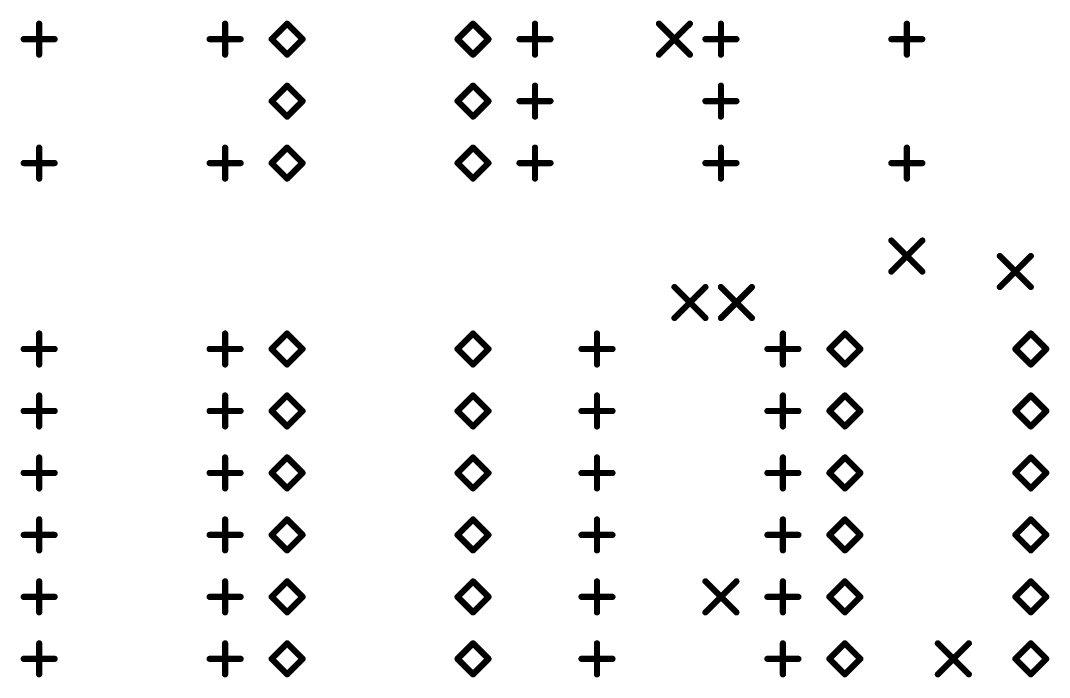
# Model space of a CAD drawing. Extents: x 0.17 to 7.45, y -1.34 to 4.7.
# Drawn here: x 4.066 to 5.726, y 1.291 to 2.351 of the extents above; entities that cross this region are included whole.
import ezdxf

# ---------------------------------------------------------------- set-up
doc = ezdxf.new("R2010")
doc.units = 0

msp = doc.modelspace()

# ---------------------------------------------------------------- linework, layer by layer
at = {"layer": 'DRD', "const_width": 0.01}
for points in [[(4.096, 2.296), (4.096, 2.346)], [(4.396, 2.296), (4.396, 2.346)], [(4.471, 2.321), (4.496, 2.346)], [(4.496, 2.346), (4.521, 2.321)], [(4.771, 2.321), (4.796, 2.346)], [(4.796, 2.346), (4.821, 2.321)], [(4.896, 2.296), (4.896, 2.346)], [(5.096, 2.346), (5.146, 2.296)], [(5.096, 2.296), (5.146, 2.346)], [(5.196, 2.296), (5.196, 2.346)], [(5.496, 2.296), (5.496, 2.346)], [(4.071, 2.321), (4.121, 2.321)], [(4.371, 2.321), (4.421, 2.321)], [(4.496, 2.296), (4.471, 2.321)], [(4.521, 2.321), (4.496, 2.296)], [(4.796, 2.296), (4.771, 2.321)], [(4.821, 2.321), (4.796, 2.296)], [(4.871, 2.321), (4.921, 2.321)], [(5.171, 2.321), (5.221, 2.321)], [(5.471, 2.321), (5.521, 2.321)], [(4.471, 2.221), (4.496, 2.246)], [(4.496, 2.246), (4.521, 2.221)], [(4.771, 2.221), (4.796, 2.246)], [(4.796, 2.246), (4.821, 2.221)], [(4.896, 2.196), (4.896, 2.246)], [(5.196, 2.196), (5.196, 2.246)], [(4.496, 2.196), (4.471, 2.221)], [(4.521, 2.221), (4.496, 2.196)], [(4.796, 2.196), (4.771, 2.221)], [(4.821, 2.221), (4.796, 2.196)], [(4.871, 2.221), (4.921, 2.221)], [(5.171, 2.221), (5.221, 2.221)], [(4.096, 2.096), (4.096, 2.146)], [(4.396, 2.096), (4.396, 2.146)], [(4.471, 2.121), (4.496, 2.146)], [(4.496, 2.146), (4.521, 2.121)], [(4.771, 2.121), (4.796, 2.146)], [(4.796, 2.146), (4.821, 2.121)], [(4.896, 2.096), (4.896, 2.146)], [(5.196, 2.096), (5.196, 2.146)], [(5.496, 2.096), (5.496, 2.146)], [(4.071, 2.121), (4.121, 2.121)], [(4.371, 2.121), (4.421, 2.121)], [(4.496, 2.096), (4.471, 2.121)], [(4.521, 2.121), (4.496, 2.096)], [(4.796, 2.096), (4.771, 2.121)], [(4.821, 2.121), (4.796, 2.096)], [(4.871, 2.121), (4.921, 2.121)], [(5.171, 2.121), (5.221, 2.121)], [(5.471, 2.121), (5.521, 2.121)], [(5.471, 1.996), (5.521, 1.946)], [(5.471, 1.946), (5.521, 1.996)], [(5.646, 1.971), (5.696, 1.921)], [(5.646, 1.921), (5.696, 1.971)], [(5.121, 1.921), (5.171, 1.871)], [(5.121, 1.871), (5.171, 1.921)], [(5.196, 1.921), (5.246, 1.871)], [(5.196, 1.871), (5.246, 1.921)], [(4.096, 1.796), (4.096, 1.846)], [(4.396, 1.796), (4.396, 1.846)], [(4.471, 1.821), (4.496, 1.846)], [(4.496, 1.846), (4.521, 1.821)], [(4.771, 1.821), (4.796, 1.846)], [(4.796, 1.846), (4.821, 1.821)], [(4.996, 1.796), (4.996, 1.846)], [(5.296, 1.796), (5.296, 1.846)], [(5.371, 1.821), (5.396, 1.846)], [(5.396, 1.846), (5.421, 1.821)], [(5.671, 1.821), (5.696, 1.846)], [(5.696, 1.846), (5.721, 1.821)], [(4.071, 1.821), (4.121, 1.821)], [(4.371, 1.821), (4.421, 1.821)], [(4.496, 1.796), (4.471, 1.821)], [(4.521, 1.821), (4.496, 1.796)], [(4.796, 1.796), (4.771, 1.821)], [(4.821, 1.821), (4.796, 1.796)], [(4.971, 1.821), (5.021, 1.821)], [(5.271, 1.821), (5.321, 1.821)], [(5.396, 1.796), (5.371, 1.821)], [(5.421, 1.821), (5.396, 1.796)], [(5.696, 1.796), (5.671, 1.821)], [(5.721, 1.821), (5.696, 1.796)], [(4.096, 1.696), (4.096, 1.746)], [(4.396, 1.696), (4.396, 1.746)], [(4.471, 1.721), (4.496, 1.746)], [(4.496, 1.746), (4.521, 1.721)], [(4.771, 1.721), (4.796, 1.746)], [(4.796, 1.746), (4.821, 1.721)], [(4.996, 1.696), (4.996, 1.746)], [(5.296, 1.696), (5.296, 1.746)], [(5.371, 1.721), (5.396, 1.746)], [(5.396, 1.746), (5.421, 1.721)], [(5.671, 1.721), (5.696, 1.746)], [(5.696, 1.746), (5.721, 1.721)], [(4.071, 1.721), (4.121, 1.721)], [(4.371, 1.721), (4.421, 1.721)], [(4.496, 1.696), (4.471, 1.721)], [(4.521, 1.721), (4.496, 1.696)], [(4.796, 1.696), (4.771, 1.721)], [(4.821, 1.721), (4.796, 1.696)], [(4.971, 1.721), (5.021, 1.721)], [(5.271, 1.721), (5.321, 1.721)], [(5.396, 1.696), (5.371, 1.721)], [(5.421, 1.721), (5.396, 1.696)], [(5.696, 1.696), (5.671, 1.721)], [(5.721, 1.721), (5.696, 1.696)], [(4.096, 1.596), (4.096, 1.646)], [(4.396, 1.596), (4.396, 1.646)], [(4.471, 1.621), (4.496, 1.646)], [(4.496, 1.646), (4.521, 1.621)], [(4.771, 1.621), (4.796, 1.646)], [(4.796, 1.646), (4.821, 1.621)], [(4.996, 1.596), (4.996, 1.646)], [(5.296, 1.596), (5.296, 1.646)], [(5.371, 1.621), (5.396, 1.646)], [(5.396, 1.646), (5.421, 1.621)], [(5.671, 1.621), (5.696, 1.646)], [(5.696, 1.646), (5.721, 1.621)], [(4.071, 1.621), (4.121, 1.621)], [(4.371, 1.621), (4.421, 1.621)], [(4.496, 1.596), (4.471, 1.621)], [(4.521, 1.621), (4.496, 1.596)], [(4.796, 1.596), (4.771, 1.621)], [(4.821, 1.621), (4.796, 1.596)], [(4.971, 1.621), (5.021, 1.621)], [(5.271, 1.621), (5.321, 1.621)], [(5.396, 1.596), (5.371, 1.621)], [(5.421, 1.621), (5.396, 1.596)], [(5.696, 1.596), (5.671, 1.621)], [(5.721, 1.621), (5.696, 1.596)], [(4.096, 1.496), (4.096, 1.546)], [(4.396, 1.496), (4.396, 1.546)], [(4.471, 1.521), (4.496, 1.546)], [(4.496, 1.546), (4.521, 1.521)], [(4.771, 1.521), (4.796, 1.546)], [(4.796, 1.546), (4.821, 1.521)], [(4.996, 1.496), (4.996, 1.546)], [(5.296, 1.496), (5.296, 1.546)], [(5.371, 1.521), (5.396, 1.546)], [(5.396, 1.546), (5.421, 1.521)], [(5.671, 1.521), (5.696, 1.546)], [(5.696, 1.546), (5.721, 1.521)], [(4.071, 1.521), (4.121, 1.521)], [(4.371, 1.521), (4.421, 1.521)], [(4.496, 1.496), (4.471, 1.521)], [(4.521, 1.521), (4.496, 1.496)], [(4.796, 1.496), (4.771, 1.521)], [(4.821, 1.521), (4.796, 1.496)], [(4.971, 1.521), (5.021, 1.521)], [(5.271, 1.521), (5.321, 1.521)], [(5.396, 1.496), (5.371, 1.521)], [(5.421, 1.521), (5.396, 1.496)], [(5.696, 1.496), (5.671, 1.521)], [(5.721, 1.521), (5.696, 1.496)], [(4.096, 1.396), (4.096, 1.446)], [(4.396, 1.396), (4.396, 1.446)], [(4.471, 1.421), (4.496, 1.446)], [(4.496, 1.446), (4.521, 1.421)], [(4.771, 1.421), (4.796, 1.446)], [(4.796, 1.446), (4.821, 1.421)], [(4.996, 1.396), (4.996, 1.446)], [(5.171, 1.446), (5.221, 1.396)], [(5.171, 1.396), (5.221, 1.446)], [(5.296, 1.396), (5.296, 1.446)], [(5.371, 1.421), (5.396, 1.446)], [(5.396, 1.446), (5.421, 1.421)], [(5.671, 1.421), (5.696, 1.446)], [(5.696, 1.446), (5.721, 1.421)], [(4.071, 1.421), (4.121, 1.421)], [(4.371, 1.421), (4.421, 1.421)], [(4.496, 1.396), (4.471, 1.421)], [(4.521, 1.421), (4.496, 1.396)], [(4.796, 1.396), (4.771, 1.421)], [(4.821, 1.421), (4.796, 1.396)], [(4.971, 1.421), (5.021, 1.421)], [(5.271, 1.421), (5.321, 1.421)], [(5.396, 1.396), (5.371, 1.421)], [(5.421, 1.421), (5.396, 1.396)], [(5.696, 1.396), (5.671, 1.421)], [(5.721, 1.421), (5.696, 1.396)], [(4.096, 1.296), (4.096, 1.346)], [(4.396, 1.296), (4.396, 1.346)], [(4.471, 1.321), (4.496, 1.346)], [(4.496, 1.346), (4.521, 1.321)], [(4.771, 1.321), (4.796, 1.346)], [(4.796, 1.346), (4.821, 1.321)], [(4.996, 1.296), (4.996, 1.346)], [(5.296, 1.296), (5.296, 1.346)], [(5.371, 1.321), (5.396, 1.346)], [(5.396, 1.346), (5.421, 1.321)], [(5.546, 1.346), (5.596, 1.296)], [(5.546, 1.296), (5.596, 1.346)], [(5.671, 1.321), (5.696, 1.346)], [(5.696, 1.346), (5.721, 1.321)], [(4.071, 1.321), (4.121, 1.321)], [(4.371, 1.321), (4.421, 1.321)], [(4.496, 1.296), (4.471, 1.321)], [(4.521, 1.321), (4.496, 1.296)], [(4.796, 1.296), (4.771, 1.321)], [(4.821, 1.321), (4.796, 1.296)], [(4.971, 1.321), (5.021, 1.321)], [(5.271, 1.321), (5.321, 1.321)], [(5.396, 1.296), (5.371, 1.321)], [(5.421, 1.321), (5.396, 1.296)], [(5.696, 1.296), (5.671, 1.321)], [(5.721, 1.321), (5.696, 1.296)]]:
    msp.add_lwpolyline(points, dxfattribs=at)
at = {"layer": 'DRD', "const_width": 0.005}
for points in [[(4.0935, 2.346, 1), (4.0985, 2.346, 1)], [(4.3935, 2.346, 1), (4.3985, 2.346, 1)], [(4.4935, 2.346, 1), (4.4985, 2.346, 1)], [(4.4935, 2.346, 1), (4.4985, 2.346, 1)], [(4.7935, 2.346, 1), (4.7985, 2.346, 1)], [(4.7935, 2.346, 1), (4.7985, 2.346, 1)], [(4.8935, 2.346, 1), (4.8985, 2.346, 1)], [(5.0935, 2.346, 1), (5.0985, 2.346, 1)], [(5.1435, 2.346, 1), (5.1485, 2.346, 1)], [(5.1935, 2.346, 1), (5.1985, 2.346, 1)], [(5.4935, 2.346, 1), (5.4985, 2.346, 1)], [(4.0685, 2.321, 1), (4.0735, 2.321, 1)], [(4.1185, 2.321, 1), (4.1235, 2.321, 1)], [(4.3685, 2.321, 1), (4.3735, 2.321, 1)], [(4.4185, 2.321, 1), (4.4235, 2.321, 1)], [(4.4685, 2.321, 1), (4.4735, 2.321, 1)], [(4.4685, 2.321, 1), (4.4735, 2.321, 1)], [(4.5185, 2.321, 1), (4.5235, 2.321, 1)], [(4.5185, 2.321, 1), (4.5235, 2.321, 1)], [(4.7685, 2.321, 1), (4.7735, 2.321, 1)], [(4.7685, 2.321, 1), (4.7735, 2.321, 1)], [(4.8185, 2.321, 1), (4.8235, 2.321, 1)], [(4.8185, 2.321, 1), (4.8235, 2.321, 1)], [(4.8685, 2.321, 1), (4.8735, 2.321, 1)], [(4.9185, 2.321, 1), (4.9235, 2.321, 1)], [(5.1685, 2.321, 1), (5.1735, 2.321, 1)], [(5.2185, 2.321, 1), (5.2235, 2.321, 1)], [(5.4685, 2.321, 1), (5.4735, 2.321, 1)], [(5.5185, 2.321, 1), (5.5235, 2.321, 1)], [(4.0935, 2.296, 1), (4.0985, 2.296, 1)], [(4.3935, 2.296, 1), (4.3985, 2.296, 1)], [(4.4935, 2.296, 1), (4.4985, 2.296, 1)], [(4.4935, 2.296, 1), (4.4985, 2.296, 1)], [(4.7935, 2.296, 1), (4.7985, 2.296, 1)], [(4.7935, 2.296, 1), (4.7985, 2.296, 1)], [(4.8935, 2.296, 1), (4.8985, 2.296, 1)], [(5.0935, 2.296, 1), (5.0985, 2.296, 1)], [(5.1435, 2.296, 1), (5.1485, 2.296, 1)], [(5.1935, 2.296, 1), (5.1985, 2.296, 1)], [(5.4935, 2.296, 1), (5.4985, 2.296, 1)], [(4.4935, 2.246, 1), (4.4985, 2.246, 1)], [(4.4935, 2.246, 1), (4.4985, 2.246, 1)], [(4.7935, 2.246, 1), (4.7985, 2.246, 1)], [(4.7935, 2.246, 1), (4.7985, 2.246, 1)], [(4.8935, 2.246, 1), (4.8985, 2.246, 1)], [(5.1935, 2.246, 1), (5.1985, 2.246, 1)], [(4.4685, 2.221, 1), (4.4735, 2.221, 1)], [(4.4685, 2.221, 1), (4.4735, 2.221, 1)], [(4.5185, 2.221, 1), (4.5235, 2.221, 1)], [(4.5185, 2.221, 1), (4.5235, 2.221, 1)], [(4.7685, 2.221, 1), (4.7735, 2.221, 1)], [(4.7685, 2.221, 1), (4.7735, 2.221, 1)], [(4.8185, 2.221, 1), (4.8235, 2.221, 1)], [(4.8185, 2.221, 1), (4.8235, 2.221, 1)], [(4.8685, 2.221, 1), (4.8735, 2.221, 1)], [(4.9185, 2.221, 1), (4.9235, 2.221, 1)], [(5.1685, 2.221, 1), (5.1735, 2.221, 1)], [(5.2185, 2.221, 1), (5.2235, 2.221, 1)], [(4.4935, 2.196, 1), (4.4985, 2.196, 1)], [(4.4935, 2.196, 1), (4.4985, 2.196, 1)], [(4.7935, 2.196, 1), (4.7985, 2.196, 1)], [(4.7935, 2.196, 1), (4.7985, 2.196, 1)], [(4.8935, 2.196, 1), (4.8985, 2.196, 1)], [(5.1935, 2.196, 1), (5.1985, 2.196, 1)], [(4.0935, 2.146, 1), (4.0985, 2.146, 1)], [(4.3935, 2.146, 1), (4.3985, 2.146, 1)], [(4.4935, 2.146, 1), (4.4985, 2.146, 1)], [(4.4935, 2.146, 1), (4.4985, 2.146, 1)], [(4.7935, 2.146, 1), (4.7985, 2.146, 1)], [(4.7935, 2.146, 1), (4.7985, 2.146, 1)], [(4.8935, 2.146, 1), (4.8985, 2.146, 1)], [(5.1935, 2.146, 1), (5.1985, 2.146, 1)], [(5.4935, 2.146, 1), (5.4985, 2.146, 1)], [(4.0685, 2.121, 1), (4.0735, 2.121, 1)], [(4.1185, 2.121, 1), (4.1235, 2.121, 1)], [(4.3685, 2.121, 1), (4.3735, 2.121, 1)], [(4.4185, 2.121, 1), (4.4235, 2.121, 1)], [(4.4685, 2.121, 1), (4.4735, 2.121, 1)], [(4.4685, 2.121, 1), (4.4735, 2.121, 1)], [(4.5185, 2.121, 1), (4.5235, 2.121, 1)], [(4.5185, 2.121, 1), (4.5235, 2.121, 1)], [(4.7685, 2.121, 1), (4.7735, 2.121, 1)], [(4.7685, 2.121, 1), (4.7735, 2.121, 1)], [(4.8185, 2.121, 1), (4.8235, 2.121, 1)], [(4.8185, 2.121, 1), (4.8235, 2.121, 1)], [(4.8685, 2.121, 1), (4.8735, 2.121, 1)], [(4.9185, 2.121, 1), (4.9235, 2.121, 1)], [(5.1685, 2.121, 1), (5.1735, 2.121, 1)], [(5.2185, 2.121, 1), (5.2235, 2.121, 1)], [(5.4685, 2.121, 1), (5.4735, 2.121, 1)], [(5.5185, 2.121, 1), (5.5235, 2.121, 1)], [(4.0935, 2.096, 1), (4.0985, 2.096, 1)], [(4.3935, 2.096, 1), (4.3985, 2.096, 1)], [(4.4935, 2.096, 1), (4.4985, 2.096, 1)], [(4.4935, 2.096, 1), (4.4985, 2.096, 1)], [(4.7935, 2.096, 1), (4.7985, 2.096, 1)], [(4.7935, 2.096, 1), (4.7985, 2.096, 1)], [(4.8935, 2.096, 1), (4.8985, 2.096, 1)], [(5.1935, 2.096, 1), (5.1985, 2.096, 1)], [(5.4935, 2.096, 1), (5.4985, 2.096, 1)], [(5.4685, 1.996, 1), (5.4735, 1.996, 1)], [(5.5185, 1.996, 1), (5.5235, 1.996, 1)], [(5.6435, 1.971, 1), (5.6485, 1.971, 1)], [(5.6935, 1.971, 1), (5.6985, 1.971, 1)], [(5.4685, 1.946, 1), (5.4735, 1.946, 1)], [(5.5185, 1.946, 1), (5.5235, 1.946, 1)], [(5.1185, 1.921, 1), (5.1235, 1.921, 1)], [(5.1685, 1.921, 1), (5.1735, 1.921, 1)], [(5.1935, 1.921, 1), (5.1985, 1.921, 1)], [(5.2435, 1.921, 1), (5.2485, 1.921, 1)], [(5.6435, 1.921, 1), (5.6485, 1.921, 1)], [(5.6935, 1.921, 1), (5.6985, 1.921, 1)], [(5.1185, 1.871, 1), (5.1235, 1.871, 1)], [(5.1685, 1.871, 1), (5.1735, 1.871, 1)], [(5.1935, 1.871, 1), (5.1985, 1.871, 1)], [(5.2435, 1.871, 1), (5.2485, 1.871, 1)], [(4.0935, 1.846, 1), (4.0985, 1.846, 1)], [(4.3935, 1.846, 1), (4.3985, 1.846, 1)], [(4.4935, 1.846, 1), (4.4985, 1.846, 1)], [(4.4935, 1.846, 1), (4.4985, 1.846, 1)], [(4.7935, 1.846, 1), (4.7985, 1.846, 1)], [(4.7935, 1.846, 1), (4.7985, 1.846, 1)], [(4.9935, 1.846, 1), (4.9985, 1.846, 1)], [(5.2935, 1.846, 1), (5.2985, 1.846, 1)], [(5.3935, 1.846, 1), (5.3985, 1.846, 1)], [(5.3935, 1.846, 1), (5.3985, 1.846, 1)], [(5.6935, 1.846, 1), (5.6985, 1.846, 1)], [(5.6935, 1.846, 1), (5.6985, 1.846, 1)], [(4.0685, 1.821, 1), (4.0735, 1.821, 1)], [(4.1185, 1.821, 1), (4.1235, 1.821, 1)], [(4.3685, 1.821, 1), (4.3735, 1.821, 1)], [(4.4185, 1.821, 1), (4.4235, 1.821, 1)], [(4.4685, 1.821, 1), (4.4735, 1.821, 1)], [(4.4685, 1.821, 1), (4.4735, 1.821, 1)], [(4.5185, 1.821, 1), (4.5235, 1.821, 1)], [(4.5185, 1.821, 1), (4.5235, 1.821, 1)], [(4.7685, 1.821, 1), (4.7735, 1.821, 1)], [(4.7685, 1.821, 1), (4.7735, 1.821, 1)], [(4.8185, 1.821, 1), (4.8235, 1.821, 1)], [(4.8185, 1.821, 1), (4.8235, 1.821, 1)], [(4.9685, 1.821, 1), (4.9735, 1.821, 1)], [(5.0185, 1.821, 1), (5.0235, 1.821, 1)], [(5.2685, 1.821, 1), (5.2735, 1.821, 1)], [(5.3185, 1.821, 1), (5.3235, 1.821, 1)], [(5.3685, 1.821, 1), (5.3735, 1.821, 1)], [(5.3685, 1.821, 1), (5.3735, 1.821, 1)], [(5.4185, 1.821, 1), (5.4235, 1.821, 1)], [(5.4185, 1.821, 1), (5.4235, 1.821, 1)], [(5.6685, 1.821, 1), (5.6735, 1.821, 1)], [(5.6685, 1.821, 1), (5.6735, 1.821, 1)], [(5.7185, 1.821, 1), (5.7235, 1.821, 1)], [(5.7185, 1.821, 1), (5.7235, 1.821, 1)], [(4.0935, 1.796, 1), (4.0985, 1.796, 1)], [(4.3935, 1.796, 1), (4.3985, 1.796, 1)], [(4.4935, 1.796, 1), (4.4985, 1.796, 1)], [(4.4935, 1.796, 1), (4.4985, 1.796, 1)], [(4.7935, 1.796, 1), (4.7985, 1.796, 1)], [(4.7935, 1.796, 1), (4.7985, 1.796, 1)], [(4.9935, 1.796, 1), (4.9985, 1.796, 1)], [(5.2935, 1.796, 1), (5.2985, 1.796, 1)], [(5.3935, 1.796, 1), (5.3985, 1.796, 1)], [(5.3935, 1.796, 1), (5.3985, 1.796, 1)], [(5.6935, 1.796, 1), (5.6985, 1.796, 1)], [(5.6935, 1.796, 1), (5.6985, 1.796, 1)], [(4.0935, 1.746, 1), (4.0985, 1.746, 1)], [(4.3935, 1.746, 1), (4.3985, 1.746, 1)], [(4.4935, 1.746, 1), (4.4985, 1.746, 1)], [(4.4935, 1.746, 1), (4.4985, 1.746, 1)], [(4.7935, 1.746, 1), (4.7985, 1.746, 1)], [(4.7935, 1.746, 1), (4.7985, 1.746, 1)], [(4.9935, 1.746, 1), (4.9985, 1.746, 1)], [(5.2935, 1.746, 1), (5.2985, 1.746, 1)], [(5.3935, 1.746, 1), (5.3985, 1.746, 1)], [(5.3935, 1.746, 1), (5.3985, 1.746, 1)], [(5.6935, 1.746, 1), (5.6985, 1.746, 1)], [(5.6935, 1.746, 1), (5.6985, 1.746, 1)], [(4.0685, 1.721, 1), (4.0735, 1.721, 1)], [(4.1185, 1.721, 1), (4.1235, 1.721, 1)], [(4.3685, 1.721, 1), (4.3735, 1.721, 1)], [(4.4185, 1.721, 1), (4.4235, 1.721, 1)], [(4.4685, 1.721, 1), (4.4735, 1.721, 1)], [(4.4685, 1.721, 1), (4.4735, 1.721, 1)], [(4.5185, 1.721, 1), (4.5235, 1.721, 1)], [(4.5185, 1.721, 1), (4.5235, 1.721, 1)], [(4.7685, 1.721, 1), (4.7735, 1.721, 1)], [(4.7685, 1.721, 1), (4.7735, 1.721, 1)], [(4.8185, 1.721, 1), (4.8235, 1.721, 1)], [(4.8185, 1.721, 1), (4.8235, 1.721, 1)], [(4.9685, 1.721, 1), (4.9735, 1.721, 1)], [(5.0185, 1.721, 1), (5.0235, 1.721, 1)], [(5.2685, 1.721, 1), (5.2735, 1.721, 1)], [(5.3185, 1.721, 1), (5.3235, 1.721, 1)], [(5.3685, 1.721, 1), (5.3735, 1.721, 1)], [(5.3685, 1.721, 1), (5.3735, 1.721, 1)], [(5.4185, 1.721, 1), (5.4235, 1.721, 1)], [(5.4185, 1.721, 1), (5.4235, 1.721, 1)], [(5.6685, 1.721, 1), (5.6735, 1.721, 1)], [(5.6685, 1.721, 1), (5.6735, 1.721, 1)], [(5.7185, 1.721, 1), (5.7235, 1.721, 1)], [(5.7185, 1.721, 1), (5.7235, 1.721, 1)], [(4.0935, 1.696, 1), (4.0985, 1.696, 1)], [(4.3935, 1.696, 1), (4.3985, 1.696, 1)], [(4.4935, 1.696, 1), (4.4985, 1.696, 1)], [(4.4935, 1.696, 1), (4.4985, 1.696, 1)], [(4.7935, 1.696, 1), (4.7985, 1.696, 1)], [(4.7935, 1.696, 1), (4.7985, 1.696, 1)], [(4.9935, 1.696, 1), (4.9985, 1.696, 1)], [(5.2935, 1.696, 1), (5.2985, 1.696, 1)], [(5.3935, 1.696, 1), (5.3985, 1.696, 1)], [(5.3935, 1.696, 1), (5.3985, 1.696, 1)], [(5.6935, 1.696, 1), (5.6985, 1.696, 1)], [(5.6935, 1.696, 1), (5.6985, 1.696, 1)], [(4.0935, 1.646, 1), (4.0985, 1.646, 1)], [(4.3935, 1.646, 1), (4.3985, 1.646, 1)], [(4.4935, 1.646, 1), (4.4985, 1.646, 1)], [(4.4935, 1.646, 1), (4.4985, 1.646, 1)], [(4.7935, 1.646, 1), (4.7985, 1.646, 1)], [(4.7935, 1.646, 1), (4.7985, 1.646, 1)], [(4.9935, 1.646, 1), (4.9985, 1.646, 1)], [(5.2935, 1.646, 1), (5.2985, 1.646, 1)], [(5.3935, 1.646, 1), (5.3985, 1.646, 1)], [(5.3935, 1.646, 1), (5.3985, 1.646, 1)], [(5.6935, 1.646, 1), (5.6985, 1.646, 1)], [(5.6935, 1.646, 1), (5.6985, 1.646, 1)], [(4.0685, 1.621, 1), (4.0735, 1.621, 1)], [(4.1185, 1.621, 1), (4.1235, 1.621, 1)], [(4.3685, 1.621, 1), (4.3735, 1.621, 1)], [(4.4185, 1.621, 1), (4.4235, 1.621, 1)], [(4.4685, 1.621, 1), (4.4735, 1.621, 1)], [(4.4685, 1.621, 1), (4.4735, 1.621, 1)], [(4.5185, 1.621, 1), (4.5235, 1.621, 1)], [(4.5185, 1.621, 1), (4.5235, 1.621, 1)], [(4.7685, 1.621, 1), (4.7735, 1.621, 1)], [(4.7685, 1.621, 1), (4.7735, 1.621, 1)], [(4.8185, 1.621, 1), (4.8235, 1.621, 1)], [(4.8185, 1.621, 1), (4.8235, 1.621, 1)], [(4.9685, 1.621, 1), (4.9735, 1.621, 1)], [(5.0185, 1.621, 1), (5.0235, 1.621, 1)], [(5.2685, 1.621, 1), (5.2735, 1.621, 1)], [(5.3185, 1.621, 1), (5.3235, 1.621, 1)], [(5.3685, 1.621, 1), (5.3735, 1.621, 1)], [(5.3685, 1.621, 1), (5.3735, 1.621, 1)], [(5.4185, 1.621, 1), (5.4235, 1.621, 1)], [(5.4185, 1.621, 1), (5.4235, 1.621, 1)], [(5.6685, 1.621, 1), (5.6735, 1.621, 1)], [(5.6685, 1.621, 1), (5.6735, 1.621, 1)], [(5.7185, 1.621, 1), (5.7235, 1.621, 1)], [(5.7185, 1.621, 1), (5.7235, 1.621, 1)], [(4.0935, 1.596, 1), (4.0985, 1.596, 1)], [(4.3935, 1.596, 1), (4.3985, 1.596, 1)], [(4.4935, 1.596, 1), (4.4985, 1.596, 1)], [(4.4935, 1.596, 1), (4.4985, 1.596, 1)], [(4.7935, 1.596, 1), (4.7985, 1.596, 1)], [(4.7935, 1.596, 1), (4.7985, 1.596, 1)], [(4.9935, 1.596, 1), (4.9985, 1.596, 1)], [(5.2935, 1.596, 1), (5.2985, 1.596, 1)], [(5.3935, 1.596, 1), (5.3985, 1.596, 1)], [(5.3935, 1.596, 1), (5.3985, 1.596, 1)], [(5.6935, 1.596, 1), (5.6985, 1.596, 1)], [(5.6935, 1.596, 1), (5.6985, 1.596, 1)], [(4.0935, 1.546, 1), (4.0985, 1.546, 1)], [(4.3935, 1.546, 1), (4.3985, 1.546, 1)], [(4.4935, 1.546, 1), (4.4985, 1.546, 1)], [(4.4935, 1.546, 1), (4.4985, 1.546, 1)], [(4.7935, 1.546, 1), (4.7985, 1.546, 1)], [(4.7935, 1.546, 1), (4.7985, 1.546, 1)], [(4.9935, 1.546, 1), (4.9985, 1.546, 1)], [(5.2935, 1.546, 1), (5.2985, 1.546, 1)], [(5.3935, 1.546, 1), (5.3985, 1.546, 1)], [(5.3935, 1.546, 1), (5.3985, 1.546, 1)], [(5.6935, 1.546, 1), (5.6985, 1.546, 1)], [(5.6935, 1.546, 1), (5.6985, 1.546, 1)], [(4.0685, 1.521, 1), (4.0735, 1.521, 1)], [(4.1185, 1.521, 1), (4.1235, 1.521, 1)], [(4.3685, 1.521, 1), (4.3735, 1.521, 1)], [(4.4185, 1.521, 1), (4.4235, 1.521, 1)], [(4.4685, 1.521, 1), (4.4735, 1.521, 1)], [(4.4685, 1.521, 1), (4.4735, 1.521, 1)], [(4.5185, 1.521, 1), (4.5235, 1.521, 1)], [(4.5185, 1.521, 1), (4.5235, 1.521, 1)], [(4.7685, 1.521, 1), (4.7735, 1.521, 1)], [(4.7685, 1.521, 1), (4.7735, 1.521, 1)], [(4.8185, 1.521, 1), (4.8235, 1.521, 1)], [(4.8185, 1.521, 1), (4.8235, 1.521, 1)], [(4.9685, 1.521, 1), (4.9735, 1.521, 1)], [(5.0185, 1.521, 1), (5.0235, 1.521, 1)], [(5.2685, 1.521, 1), (5.2735, 1.521, 1)], [(5.3185, 1.521, 1), (5.3235, 1.521, 1)], [(5.3685, 1.521, 1), (5.3735, 1.521, 1)], [(5.3685, 1.521, 1), (5.3735, 1.521, 1)], [(5.4185, 1.521, 1), (5.4235, 1.521, 1)], [(5.4185, 1.521, 1), (5.4235, 1.521, 1)], [(5.6685, 1.521, 1), (5.6735, 1.521, 1)], [(5.6685, 1.521, 1), (5.6735, 1.521, 1)], [(5.7185, 1.521, 1), (5.7235, 1.521, 1)], [(5.7185, 1.521, 1), (5.7235, 1.521, 1)], [(4.0935, 1.496, 1), (4.0985, 1.496, 1)], [(4.3935, 1.496, 1), (4.3985, 1.496, 1)], [(4.4935, 1.496, 1), (4.4985, 1.496, 1)], [(4.4935, 1.496, 1), (4.4985, 1.496, 1)], [(4.7935, 1.496, 1), (4.7985, 1.496, 1)], [(4.7935, 1.496, 1), (4.7985, 1.496, 1)], [(4.9935, 1.496, 1), (4.9985, 1.496, 1)], [(5.2935, 1.496, 1), (5.2985, 1.496, 1)], [(5.3935, 1.496, 1), (5.3985, 1.496, 1)], [(5.3935, 1.496, 1), (5.3985, 1.496, 1)], [(5.6935, 1.496, 1), (5.6985, 1.496, 1)], [(5.6935, 1.496, 1), (5.6985, 1.496, 1)], [(4.0935, 1.446, 1), (4.0985, 1.446, 1)], [(4.3935, 1.446, 1), (4.3985, 1.446, 1)], [(4.4935, 1.446, 1), (4.4985, 1.446, 1)], [(4.4935, 1.446, 1), (4.4985, 1.446, 1)], [(4.7935, 1.446, 1), (4.7985, 1.446, 1)], [(4.7935, 1.446, 1), (4.7985, 1.446, 1)], [(4.9935, 1.446, 1), (4.9985, 1.446, 1)], [(5.1685, 1.446, 1), (5.1735, 1.446, 1)], [(5.2185, 1.446, 1), (5.2235, 1.446, 1)], [(5.2935, 1.446, 1), (5.2985, 1.446, 1)], [(5.3935, 1.446, 1), (5.3985, 1.446, 1)], [(5.3935, 1.446, 1), (5.3985, 1.446, 1)], [(5.6935, 1.446, 1), (5.6985, 1.446, 1)], [(5.6935, 1.446, 1), (5.6985, 1.446, 1)], [(4.0685, 1.421, 1), (4.0735, 1.421, 1)], [(4.1185, 1.421, 1), (4.1235, 1.421, 1)], [(4.3685, 1.421, 1), (4.3735, 1.421, 1)], [(4.4185, 1.421, 1), (4.4235, 1.421, 1)], [(4.4685, 1.421, 1), (4.4735, 1.421, 1)], [(4.4685, 1.421, 1), (4.4735, 1.421, 1)], [(4.5185, 1.421, 1), (4.5235, 1.421, 1)], [(4.5185, 1.421, 1), (4.5235, 1.421, 1)], [(4.7685, 1.421, 1), (4.7735, 1.421, 1)], [(4.7685, 1.421, 1), (4.7735, 1.421, 1)], [(4.8185, 1.421, 1), (4.8235, 1.421, 1)], [(4.8185, 1.421, 1), (4.8235, 1.421, 1)], [(4.9685, 1.421, 1), (4.9735, 1.421, 1)], [(5.0185, 1.421, 1), (5.0235, 1.421, 1)], [(5.2685, 1.421, 1), (5.2735, 1.421, 1)], [(5.3185, 1.421, 1), (5.3235, 1.421, 1)], [(5.3685, 1.421, 1), (5.3735, 1.421, 1)], [(5.3685, 1.421, 1), (5.3735, 1.421, 1)], [(5.4185, 1.421, 1), (5.4235, 1.421, 1)], [(5.4185, 1.421, 1), (5.4235, 1.421, 1)], [(5.6685, 1.421, 1), (5.6735, 1.421, 1)], [(5.6685, 1.421, 1), (5.6735, 1.421, 1)], [(5.7185, 1.421, 1), (5.7235, 1.421, 1)], [(5.7185, 1.421, 1), (5.7235, 1.421, 1)], [(4.0935, 1.396, 1), (4.0985, 1.396, 1)], [(4.3935, 1.396, 1), (4.3985, 1.396, 1)], [(4.4935, 1.396, 1), (4.4985, 1.396, 1)], [(4.4935, 1.396, 1), (4.4985, 1.396, 1)], [(4.7935, 1.396, 1), (4.7985, 1.396, 1)], [(4.7935, 1.396, 1), (4.7985, 1.396, 1)], [(4.9935, 1.396, 1), (4.9985, 1.396, 1)], [(5.1685, 1.396, 1), (5.1735, 1.396, 1)], [(5.2185, 1.396, 1), (5.2235, 1.396, 1)], [(5.2935, 1.396, 1), (5.2985, 1.396, 1)], [(5.3935, 1.396, 1), (5.3985, 1.396, 1)], [(5.3935, 1.396, 1), (5.3985, 1.396, 1)], [(5.6935, 1.396, 1), (5.6985, 1.396, 1)], [(5.6935, 1.396, 1), (5.6985, 1.396, 1)], [(4.0935, 1.346, 1), (4.0985, 1.346, 1)], [(4.3935, 1.346, 1), (4.3985, 1.346, 1)], [(4.4935, 1.346, 1), (4.4985, 1.346, 1)], [(4.4935, 1.346, 1), (4.4985, 1.346, 1)], [(4.7935, 1.346, 1), (4.7985, 1.346, 1)], [(4.7935, 1.346, 1), (4.7985, 1.346, 1)], [(4.9935, 1.346, 1), (4.9985, 1.346, 1)], [(5.2935, 1.346, 1), (5.2985, 1.346, 1)], [(5.3935, 1.346, 1), (5.3985, 1.346, 1)], [(5.3935, 1.346, 1), (5.3985, 1.346, 1)], [(5.5435, 1.346, 1), (5.5485, 1.346, 1)], [(5.5935, 1.346, 1), (5.5985, 1.346, 1)], [(5.6935, 1.346, 1), (5.6985, 1.346, 1)], [(5.6935, 1.346, 1), (5.6985, 1.346, 1)], [(4.0685, 1.321, 1), (4.0735, 1.321, 1)], [(4.1185, 1.321, 1), (4.1235, 1.321, 1)], [(4.3685, 1.321, 1), (4.3735, 1.321, 1)], [(4.4185, 1.321, 1), (4.4235, 1.321, 1)], [(4.4685, 1.321, 1), (4.4735, 1.321, 1)], [(4.4685, 1.321, 1), (4.4735, 1.321, 1)], [(4.5185, 1.321, 1), (4.5235, 1.321, 1)], [(4.5185, 1.321, 1), (4.5235, 1.321, 1)], [(4.7685, 1.321, 1), (4.7735, 1.321, 1)], [(4.7685, 1.321, 1), (4.7735, 1.321, 1)], [(4.8185, 1.321, 1), (4.8235, 1.321, 1)], [(4.8185, 1.321, 1), (4.8235, 1.321, 1)], [(4.9685, 1.321, 1), (4.9735, 1.321, 1)], [(5.0185, 1.321, 1), (5.0235, 1.321, 1)], [(5.2685, 1.321, 1), (5.2735, 1.321, 1)], [(5.3185, 1.321, 1), (5.3235, 1.321, 1)], [(5.3685, 1.321, 1), (5.3735, 1.321, 1)], [(5.3685, 1.321, 1), (5.3735, 1.321, 1)], [(5.4185, 1.321, 1), (5.4235, 1.321, 1)], [(5.4185, 1.321, 1), (5.4235, 1.321, 1)], [(5.6685, 1.321, 1), (5.6735, 1.321, 1)], [(5.6685, 1.321, 1), (5.6735, 1.321, 1)], [(5.7185, 1.321, 1), (5.7235, 1.321, 1)], [(5.7185, 1.321, 1), (5.7235, 1.321, 1)], [(4.0935, 1.296, 1), (4.0985, 1.296, 1)], [(4.3935, 1.296, 1), (4.3985, 1.296, 1)], [(4.4935, 1.296, 1), (4.4985, 1.296, 1)], [(4.4935, 1.296, 1), (4.4985, 1.296, 1)], [(4.7935, 1.296, 1), (4.7985, 1.296, 1)], [(4.7935, 1.296, 1), (4.7985, 1.296, 1)], [(4.9935, 1.296, 1), (4.9985, 1.296, 1)], [(5.2935, 1.296, 1), (5.2985, 1.296, 1)], [(5.3935, 1.296, 1), (5.3985, 1.296, 1)], [(5.3935, 1.296, 1), (5.3985, 1.296, 1)], [(5.5435, 1.296, 1), (5.5485, 1.296, 1)], [(5.5935, 1.296, 1), (5.5985, 1.296, 1)], [(5.6935, 1.296, 1), (5.6985, 1.296, 1)], [(5.6935, 1.296, 1), (5.6985, 1.296, 1)]]:
    msp.add_lwpolyline(points, format="xyb", close=True, dxfattribs=at)

doc.saveas('drawing.dxf')
